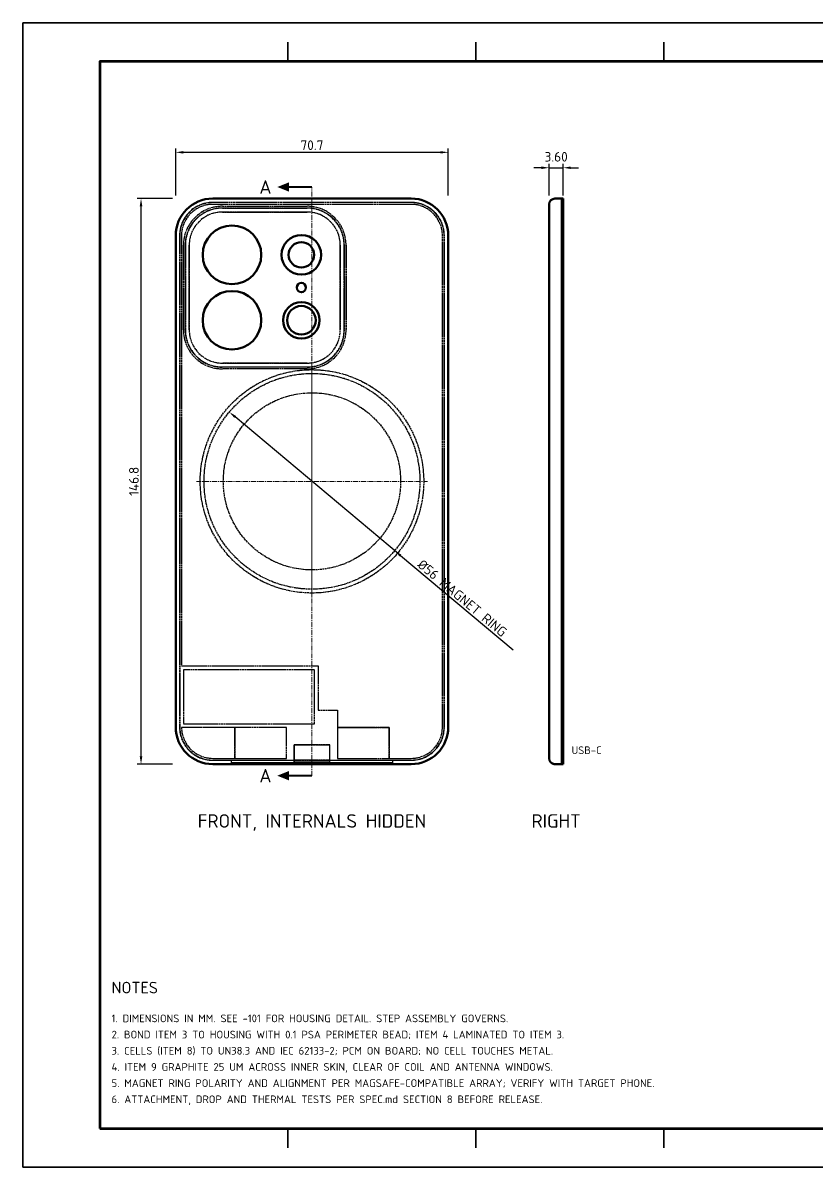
# Model space of a CAD drawing. Header units: millimetres. Extents: x 0 to 420, y 0 to 297.
# Drawn here: x 0 to 205.8, y 0 to 297 of the extents above; entities that cross this region are included whole.
import ezdxf
from ezdxf.enums import TextEntityAlignment as Align

# ---------------------------------------------------------------- set-up
doc = ezdxf.new("R2010")
doc.units = ezdxf.units.MM
doc.header["$LTSCALE"] = 0.4
doc.linetypes.add('CENTER', pattern=[5.08, 3.175, -0.635, 0.635, -0.635])
doc.linetypes.add('DASHED', pattern=[1.524, 1.27, -0.254])
for name, color, linetype, lineweight in [('BORDER', 7, 'CONTINUOUS', 70), ('CENTER', 1, 'CENTER', 18), ('DIM', 4, 'CONTINUOUS', 18), ('HIDDEN', 8, 'DASHED', 25), ('OUTLINE', 7, 'CONTINUOUS', 50), ('SECTION', 7, 'CONTINUOUS', 50), ('TEXT', 7, 'CONTINUOUS', 25), ('TITLE', 7, 'CONTINUOUS', 35)]:
    doc.layers.add(name, color=color, linetype=linetype, lineweight=lineweight)
doc.styles.add('KHENSU', font='isocpeur.ttf')
doc.dimstyles.new('KHENSU', dxfattribs={"dimtxt": 2.5, "dimasz": 2, "dimexe": 1, "dimexo": 0.8, "dimgap": 0.6, "dimtad": 1, "dimdsep": 46, "dimtxsty": 'KHENSU', "dimcen": -1.5, "dimclrd": 4, "dimclre": 4, "dimclrt": 7, "dimazin": 3, "dimtfac": 1, "dimtmove": 2, "dimatfit": 3})

msp = doc.modelspace()

# ---------------------------------------------------------------- linework, layer by layer
at = {"layer": 'BORDER'}
msp.add_lwpolyline([(20, 10), (410, 10), (410, 287), (20, 287)], close=True, dxfattribs=at)
at = {"layer": 'CENTER'}
for p, q in [((75, 101.6), (75, 254.4)), ((75, 148), (75, 208)), ((45, 178), (105, 178))]:
    msp.add_line(p, q, dxfattribs=at)
at = {"layer": 'HIDDEN'}
for p, q in [((100.75, 251.4), (49.25, 251.4)), ((100.75, 251.4), (49.25, 251.4)), ((100.75, 251.4), (49.25, 251.4)), ((100.75, 250.4), (49.25, 250.4)), ((100.75, 250.4), (49.25, 250.4)), ((100.75, 250.35), (49.25, 250.35)), ((100.75, 250.35), (49.25, 250.35)), ((100.75, 249.9), (49.25, 249.9)), ((100.75, 249.9), (49.25, 249.9)), ((51.75, 249.4), (73.75, 249.4)), ((51.75, 249.4), (73.75, 249.4)), ((51.75, 248.95), (73.75, 248.95)), ((51.75, 248.95), (73.75, 248.95)), ((73.75, 248.9), (51.75, 248.9)), ((73.75, 248.9), (51.75, 248.9)), ((51.75, 247.9), (73.75, 247.9)), ((73.75, 247.9), (51.75, 247.9)), ((51.75, 247.9), (73.75, 247.9)), ((51.75, 247.9), (73.75, 247.9)), ((39.65, 241.8), (39.65, 114.2)), ((39.65, 241.8), (39.65, 114.2)), ((40.65, 241.8), (40.65, 114.2)), ((40.65, 241.8), (40.65, 114.2)), ((40.7, 241.8), (40.7, 114.2)), ((40.7, 241.8), (40.7, 114.2)), ((41.15, 241.8), (41.15, 130.1)), ((41.15, 241.8), (41.15, 130.1)), ((108.85, 114.2), (108.85, 241.8)), ((108.85, 114.2), (108.85, 241.8)), ((109.3, 114.2), (109.3, 241.8)), ((109.3, 114.2), (109.3, 241.8)), ((109.35, 114.2), (109.35, 241.8)), ((109.35, 114.2), (109.35, 241.8)), ((110.35, 114.2), (110.35, 241.8)), ((110.35, 114.2), (110.35, 241.8)), ((41.65, 217.3), (41.65, 239.3)), ((41.65, 217.3), (41.65, 239.3)), ((42.1, 217.3), (42.1, 239.3)), ((42.1, 217.3), (42.1, 239.3)), ((42.15, 239.3), (42.15, 217.3)), ((42.15, 239.3), (42.15, 217.3)), ((43.15, 217.3), (43.15, 239.3)), ((43.15, 239.3), (43.15, 217.3)), ((43.15, 217.3), (43.15, 239.3)), ((43.15, 217.3), (43.15, 239.3)), ((82.35, 239.3), (82.35, 217.3)), ((82.35, 217.3), (82.35, 239.3)), ((82.35, 239.3), (82.35, 217.3)), ((82.35, 239.3), (82.35, 217.3)), ((83.35, 217.3), (83.35, 239.3)), ((83.35, 217.3), (83.35, 239.3)), ((83.4, 239.3), (83.4, 217.3)), ((83.4, 239.3), (83.4, 217.3)), ((83.85, 239.3), (83.85, 217.3)), ((83.85, 239.3), (83.85, 217.3)), ((73.75, 208.7), (51.75, 208.7)), ((51.75, 208.7), (73.75, 208.7)), ((73.75, 208.7), (51.75, 208.7)), ((73.75, 208.7), (51.75, 208.7)), ((51.75, 207.7), (73.75, 207.7)), ((51.75, 207.7), (73.75, 207.7)), ((73.75, 207.65), (51.75, 207.65)), ((73.75, 207.65), (51.75, 207.65)), ((73.75, 207.2), (51.75, 207.2)), ((73.75, 207.2), (51.75, 207.2)), ((41.15, 130.1), (76.65, 130.1)), ((41.15, 130.1), (76.65, 130.1)), ((75.65, 129.1), (41.65, 129.1)), ((75.65, 129.1), (41.65, 129.1)), ((41.65, 129.1), (41.65, 115.1)), ((41.65, 129.1), (41.65, 115.1)), ((75.65, 115.1), (75.65, 129.1)), ((75.65, 115.1), (75.65, 129.1)), ((76.65, 130.1), (76.65, 118.6)), ((76.65, 130.1), (76.65, 118.6)), ((76.65, 118.6), (81.6, 118.6)), ((76.65, 118.6), (81.6, 118.6)), ((81.6, 118.6), (81.6, 106.1)), ((81.6, 118.6), (81.6, 114.1)), ((55, 114.1), (41.151, 114.1)), ((68.4, 114.1), (41.151, 114.1)), ((41.65, 115.1), (75.65, 115.1)), ((41.65, 115.1), (75.65, 115.1)), ((55, 106.1), (55, 114.1)), ((55, 114.1), (55, 106.1)), ((68.4, 114.1), (55, 114.1)), ((68.4, 106.1), (68.4, 114.1)), ((68.4, 106.1), (68.4, 114.1)), ((81.6, 114.1), (81.6, 106.1)), ((95, 114.1), (81.6, 114.1)), ((81.6, 114.1), (95, 114.1)), ((95, 106.1), (95, 114.1)), ((95, 114.1), (95, 106.1)), ((70.4, 109.6), (79.6, 109.6)), ((70.4, 109.6), (70.4, 104.824)), ((70.4, 105.02), (70.4, 109.6)), ((79.6, 109.6), (70.4, 109.6)), ((79.6, 104.824), (79.6, 109.6)), ((79.6, 105.02), (79.6, 109.6)), ((49.25, 106.1), (55, 106.1)), ((49.25, 106.1), (68.4, 106.1)), ((49.25, 105.65), (100.75, 105.65)), ((49.25, 105.65), (100.75, 105.65)), ((49.25, 105.6), (100.75, 105.6)), ((49.25, 105.6), (54, 105.6)), ((49.25, 104.6), (100.75, 104.6)), ((49.25, 104.6), (100.75, 104.6)), ((49.25, 104.6), (100.75, 104.6)), ((54, 105.6), (70.4, 105.6)), ((54, 105.6), (54, 104.6)), ((54, 105.6), (54, 104.824)), ((54, 105.6), (54, 104.6)), ((54, 105.6), (54, 104.824)), ((54, 105.6), (70.4, 105.6)), ((54, 105.6), (70.4, 105.6)), ((54, 104.6), (70.4, 104.6)), ((54, 104.6), (70.4, 104.6)), ((55, 106.1), (68.4, 106.1)), ((79.6, 105.6), (70.4, 105.6)), ((70.4, 104.6), (70.4, 105.6)), ((70.4, 105.6), (70.4, 104.6)), ((70.4, 105.6), (70.4, 104.6)), ((70.4, 105.6), (70.4, 104.824)), ((79.6, 105.6), (96, 105.6)), ((79.6, 104.6), (79.6, 105.6)), ((79.6, 104.6), (79.6, 105.6)), ((79.6, 104.824), (79.6, 105.6)), ((79.6, 104.6), (79.6, 105.6)), ((79.6, 105.6), (96, 105.6)), ((79.6, 105.6), (96, 105.6)), ((79.6, 104.6), (96, 104.6)), ((79.6, 104.6), (96, 104.6)), ((81.6, 106.1), (95, 106.1)), ((81.6, 106.1), (100.75, 106.1)), ((95, 106.1), (100.75, 106.1)), ((96, 104.6), (96, 105.6)), ((96, 104.824), (96, 105.6)), ((96, 105.6), (100.75, 105.6)), ((96, 104.6), (96, 105.6)), ((96, 104.824), (96, 105.6))]:
    msp.add_line(p, q, dxfattribs=at)
for centre, radius in [((54.25, 236.8), 7.6), ((72.25, 228.3), 1.2), ((54.25, 219.8), 7.6), ((75, 178), 29), ((75, 178), 29), ((75, 178), 29), ((75, 178), 29), ((75, 178), 28), ((75, 178), 28), ((75, 178), 23), ((75, 178), 23)]:
    msp.add_circle(centre, radius, dxfattribs=at)
for centre, radius, start, end in [((49.25, 241.8), 9.6, 90, 180), ((49.25, 241.8), 9.6, 90, 180), ((49.25, 241.8), 9.6, 90, 180), ((49.25, 241.8), 8.6, 90, 180), ((49.25, 241.8), 8.6, 90, 180), ((49.25, 241.8), 8.55, 90, 180), ((49.25, 241.8), 8.55, 90, 180), ((49.25, 241.8), 8.1, 90, 180), ((49.25, 241.8), 8.1, 90, 180), ((100.75, 241.8), 9.6, 0, 90), ((100.75, 241.8), 9.6, 0, 90), ((100.75, 241.8), 9.6, 0, 90), ((100.75, 241.8), 8.6, 0, 90), ((100.75, 241.8), 8.6, 0, 90), ((100.75, 241.8), 8.55, 0, 90), ((100.75, 241.8), 8.55, 0, 90), ((100.75, 241.8), 8.1, 0, 90), ((100.75, 241.8), 8.1, 0, 90), ((51.75, 239.3), 10.1, 90, 180), ((51.75, 239.3), 10.1, 90, 180), ((51.75, 239.3), 9.65, 90, 180), ((51.75, 239.3), 9.65, 90, 180), ((51.75, 239.3), 9.6, 90, 180), ((51.75, 239.3), 9.6, 90, 180), ((51.75, 239.3), 8.6, 90, 180), ((51.75, 239.3), 8.6, 90, 180), ((51.75, 239.3), 8.6, 90, 180), ((51.75, 239.3), 8.6, 90, 180), ((73.75, 239.3), 10.1, 0, 90), ((73.75, 239.3), 10.1, 0, 90), ((73.75, 239.3), 9.65, 0, 90), ((73.75, 239.3), 9.65, 0, 90), ((73.75, 239.3), 9.6, 0, 90), ((73.75, 239.3), 9.6, 0, 90), ((73.75, 239.3), 8.6, 0, 90), ((73.75, 239.3), 8.6, 0, 90), ((73.75, 239.3), 8.6, 0, 90), ((73.75, 239.3), 8.6, 0, 90), ((51.75, 217.3), 10.1, 180, -90), ((51.75, 217.3), 10.1, 180, -90), ((51.75, 217.3), 9.65, 180, -90), ((51.75, 217.3), 9.65, 180, -90), ((51.75, 217.3), 9.6, 180, -90), ((51.75, 217.3), 9.6, 180, -90), ((51.75, 217.3), 8.6, 180, -90), ((51.75, 217.3), 8.6, 180, -90), ((51.75, 217.3), 8.6, 180, -90), ((51.75, 217.3), 8.6, 180, -90), ((73.75, 217.3), 9.6, -90, 0), ((73.75, 217.3), 9.6, -90, 0), ((73.75, 217.3), 8.6, -90, 0), ((73.75, 217.3), 8.6, -90, 0), ((73.75, 217.3), 9.65, -90, 0), ((73.75, 217.3), 9.65, -90, 0), ((73.75, 217.3), 8.6, -90, 0), ((73.75, 217.3), 8.6, -90, 0), ((73.75, 217.3), 10.1, -90, 0), ((73.75, 217.3), 10.1, -90, 0), ((49.25, 114.2), 9.6, 180, -90), ((49.25, 114.2), 9.6, 180, -90), ((49.25, 114.2), 9.6, 180, -90), ((49.25, 114.2), 8.6, 180, -90), ((49.25, 114.2), 8.6, 180, -90), ((49.25, 114.2), 8.55, 180, -90), ((49.25, 114.2), 8.55, 180, -90), ((49.25, 114.2), 8.1, -179.29263, -90), ((49.25, 114.2), 8.1, -179.29263, -90), ((100.75, 114.2), 9.6, -90, 0), ((100.75, 114.2), 8.6, -90, 0), ((100.75, 114.2), 8.6, -90, 0), ((100.75, 114.2), 8.55, -90, 0), ((100.75, 114.2), 8.55, -90, 0), ((100.75, 114.2), 9.6, -90, 0), ((100.75, 114.2), 9.6, -90, 0), ((100.75, 114.2), 8.1, -90, 0), ((100.75, 114.2), 8.1, -90, 0)]:
    msp.add_arc(centre, radius, start, end, dxfattribs=at)
at = {"layer": 'OUTLINE'}
for p, q in [((100.75, 251.4), (49.25, 251.4)), ((139.85, 251.4), (138.035, 251.4)), ((140.15, 251.4), (139.85, 251.4)), ((39.65, 241.8), (39.65, 114.2)), ((39.65, 241.8), (39.65, 114.2)), ((110.35, 114.2), (110.35, 241.8)), ((110.35, 114.2), (110.35, 241.8)), ((136.55, 114.2), (136.55, 241.8)), ((139.85, 114.2), (139.85, 241.8)), ((139.85, 114.2), (139.85, 241.8)), ((140.15, 114.2), (140.15, 241.8)), ((49.25, 104.6), (54, 104.6)), ((54, 104.824), (70.4, 104.824)), ((54, 104.824), (70.4, 104.824)), ((54, 104.6), (70.4, 104.6)), ((70.4, 105.02), (79.6, 105.02)), ((79.6, 104.6), (70.4, 104.6)), ((79.6, 104.824), (96, 104.824)), ((79.6, 104.824), (96, 104.824)), ((79.6, 104.6), (96, 104.6)), ((96, 104.6), (100.75, 104.6)), ((139.85, 104.6), (138.035, 104.6)), ((139.25, 104.6), (138.035, 104.6)), ((139.25, 104.6), (138.035, 104.6)), ((139.4, 104.6), (139.25, 104.6)), ((139.85, 104.6), (139.4, 104.6)), ((140.15, 104.6), (139.85, 104.6)), ((140.15, 104.6), (139.85, 104.6))]:
    msp.add_line(p, q, dxfattribs=at)
for points in [[(136.55, 249.915), (136.55, 249.737), (136.55, 249.559), (136.55, 249.381), (136.55, 249.203), (136.55, 249.025), (136.55, 248.848), (136.55, 248.67), (136.55, 248.492), (136.55, 248.314), (136.55, 248.136), (136.55, 247.958), (136.55, 247.78), (136.55, 247.602), (136.55, 247.424), (136.55, 247.246), (136.55, 247.069), (136.55, 246.891), (136.55, 246.713), (136.55, 246.535), (136.55, 246.357), (136.55, 246.179), (136.55, 246.001), (136.55, 245.823), (136.55, 245.645), (136.55, 245.467), (136.55, 245.29), (136.55, 245.112), (136.55, 244.934), (136.55, 244.756), (136.55, 244.578), (136.55, 244.4)], [(136.55, 241.8), (136.55, 242.062), (136.55, 242.324), (136.55, 242.585), (136.55, 242.847), (136.55, 243.109), (136.55, 243.371), (136.55, 243.632), (136.55, 243.894), (136.55, 244.156), (136.55, 244.418), (136.55, 244.68), (136.55, 244.941), (136.55, 245.203), (136.55, 245.465), (136.55, 245.727), (136.55, 245.988), (136.55, 246.25), (136.55, 246.512), (136.55, 246.774), (136.55, 247.035), (136.55, 247.297), (136.55, 247.559), (136.55, 247.821), (136.55, 248.083), (136.55, 248.344), (136.55, 248.606), (136.55, 248.868), (136.55, 249.13), (136.55, 249.391), (136.55, 249.653), (136.55, 249.915)], [(139.85, 241.8), (139.85, 242.11), (139.85, 242.419), (139.85, 242.729), (139.85, 243.039), (139.85, 243.348), (139.85, 243.658), (139.85, 243.968), (139.85, 244.277), (139.85, 244.587), (139.85, 244.897), (139.85, 245.206), (139.85, 245.516), (139.85, 245.826), (139.85, 246.135), (139.85, 246.445), (139.85, 246.755), (139.85, 247.065), (139.85, 247.374), (139.85, 247.684), (139.85, 247.994), (139.85, 248.303), (139.85, 248.613), (139.85, 248.923), (139.85, 249.232), (139.85, 249.542), (139.85, 249.852), (139.85, 250.161), (139.85, 250.471), (139.85, 250.781), (139.85, 251.09), (139.85, 251.4)], [(139.85, 241.8), (139.85, 242.11), (139.85, 242.419), (139.85, 242.729), (139.85, 243.039), (139.85, 243.348), (139.85, 243.658), (139.85, 243.968), (139.85, 244.277), (139.85, 244.587), (139.85, 244.897), (139.85, 245.206), (139.85, 245.516), (139.85, 245.826), (139.85, 246.135), (139.85, 246.445), (139.85, 246.755), (139.85, 247.065), (139.85, 247.374), (139.85, 247.684), (139.85, 247.994), (139.85, 248.303), (139.85, 248.613), (139.85, 248.923), (139.85, 249.232), (139.85, 249.542), (139.85, 249.852), (139.85, 250.161), (139.85, 250.471), (139.85, 250.781), (139.85, 251.09), (139.85, 251.4)], [(140.15, 241.8), (140.15, 242.11), (140.15, 242.419), (140.15, 242.729), (140.15, 243.039), (140.15, 243.348), (140.15, 243.658), (140.15, 243.968), (140.15, 244.277), (140.15, 244.587), (140.15, 244.897), (140.15, 245.206), (140.15, 245.516), (140.15, 245.826), (140.15, 246.135), (140.15, 246.445), (140.15, 246.755), (140.15, 247.065), (140.15, 247.374), (140.15, 247.684), (140.15, 247.994), (140.15, 248.303), (140.15, 248.613), (140.15, 248.923), (140.15, 249.232), (140.15, 249.542), (140.15, 249.852), (140.15, 250.161), (140.15, 250.471), (140.15, 250.781), (140.15, 251.09), (140.15, 251.4)], [(136.55, 106.085), (136.55, 106.347), (136.55, 106.609), (136.55, 106.87), (136.55, 107.132), (136.55, 107.394), (136.55, 107.656), (136.55, 107.917), (136.55, 108.179), (136.55, 108.441), (136.55, 108.703), (136.55, 108.965), (136.55, 109.226), (136.55, 109.488), (136.55, 109.75), (136.55, 110.012), (136.55, 110.273), (136.55, 110.535), (136.55, 110.797), (136.55, 111.059), (136.55, 111.32), (136.55, 111.582), (136.55, 111.844), (136.55, 112.106), (136.55, 112.368), (136.55, 112.629), (136.55, 112.891), (136.55, 113.153), (136.55, 113.415), (136.55, 113.676), (136.55, 113.938), (136.55, 114.2)], [(139.85, 104.6), (139.85, 104.91), (139.85, 105.219), (139.85, 105.529), (139.85, 105.839), (139.85, 106.148), (139.85, 106.458), (139.85, 106.768), (139.85, 107.077), (139.85, 107.387), (139.85, 107.697), (139.85, 108.006), (139.85, 108.316), (139.85, 108.626), (139.85, 108.935), (139.85, 109.245), (139.85, 109.555), (139.85, 109.865), (139.85, 110.174), (139.85, 110.484), (139.85, 110.794), (139.85, 111.103), (139.85, 111.413), (139.85, 111.723), (139.85, 112.032), (139.85, 112.342), (139.85, 112.652), (139.85, 112.961), (139.85, 113.271), (139.85, 113.581), (139.85, 113.89), (139.85, 114.2)], [(139.85, 104.6), (139.85, 104.91), (139.85, 105.219), (139.85, 105.529), (139.85, 105.839), (139.85, 106.148), (139.85, 106.458), (139.85, 106.768), (139.85, 107.077), (139.85, 107.387), (139.85, 107.697), (139.85, 108.006), (139.85, 108.316), (139.85, 108.626), (139.85, 108.935), (139.85, 109.245), (139.85, 109.555), (139.85, 109.865), (139.85, 110.174), (139.85, 110.484), (139.85, 110.794), (139.85, 111.103), (139.85, 111.413), (139.85, 111.723), (139.85, 112.032), (139.85, 112.342), (139.85, 112.652), (139.85, 112.961), (139.85, 113.271), (139.85, 113.581), (139.85, 113.89), (139.85, 114.2)], [(140.15, 104.6), (140.15, 104.91), (140.15, 105.219), (140.15, 105.529), (140.15, 105.839), (140.15, 106.148), (140.15, 106.458), (140.15, 106.768), (140.15, 107.077), (140.15, 107.387), (140.15, 107.697), (140.15, 108.006), (140.15, 108.316), (140.15, 108.626), (140.15, 108.935), (140.15, 109.245), (140.15, 109.555), (140.15, 109.865), (140.15, 110.174), (140.15, 110.484), (140.15, 110.794), (140.15, 111.103), (140.15, 111.413), (140.15, 111.723), (140.15, 112.032), (140.15, 112.342), (140.15, 112.652), (140.15, 112.961), (140.15, 113.271), (140.15, 113.581), (140.15, 113.89), (140.15, 114.2)], [(54, 104.824), (54, 104.817), (54, 104.81), (54, 104.803), (54, 104.795), (54, 104.788), (54, 104.781), (54, 104.774), (54, 104.767), (54, 104.759), (54, 104.752), (54, 104.745), (54, 104.738), (54, 104.73), (54, 104.723), (54, 104.716), (54, 104.709), (54, 104.701), (54, 104.694), (54, 104.687), (54, 104.68), (54, 104.672), (54, 104.665), (54, 104.658), (54, 104.651), (54, 104.643), (54, 104.636), (54, 104.629), (54, 104.622), (54, 104.614), (54, 104.607), (54, 104.6)], [(54, 104.824), (54, 104.817), (54, 104.81), (54, 104.803), (54, 104.795), (54, 104.788), (54, 104.781), (54, 104.774), (54, 104.767), (54, 104.759), (54, 104.752), (54, 104.745), (54, 104.738), (54, 104.73), (54, 104.723), (54, 104.716), (54, 104.709), (54, 104.701), (54, 104.694), (54, 104.687), (54, 104.68), (54, 104.672), (54, 104.665), (54, 104.658), (54, 104.651), (54, 104.643), (54, 104.636), (54, 104.629), (54, 104.622), (54, 104.614), (54, 104.607), (54, 104.6)], [(70.4, 105.02), (70.4, 105.014), (70.4, 105.007), (70.4, 105.001), (70.4, 104.995), (70.4, 104.989), (70.4, 104.982), (70.4, 104.976), (70.4, 104.97), (70.4, 104.963), (70.4, 104.957), (70.4, 104.951), (70.4, 104.944), (70.4, 104.938), (70.4, 104.932), (70.4, 104.925), (70.4, 104.919), (70.4, 104.913), (70.4, 104.906), (70.4, 104.9), (70.4, 104.894), (70.4, 104.888), (70.4, 104.881), (70.4, 104.875), (70.4, 104.869), (70.4, 104.862), (70.4, 104.856), (70.4, 104.85), (70.4, 104.843), (70.4, 104.837), (70.4, 104.831), (70.4, 104.824)], [(70.4, 104.824), (70.4, 104.817), (70.4, 104.81), (70.4, 104.803), (70.4, 104.795), (70.4, 104.788), (70.4, 104.781), (70.4, 104.774), (70.4, 104.767), (70.4, 104.759), (70.4, 104.752), (70.4, 104.745), (70.4, 104.738), (70.4, 104.73), (70.4, 104.723), (70.4, 104.716), (70.4, 104.709), (70.4, 104.701), (70.4, 104.694), (70.4, 104.687), (70.4, 104.68), (70.4, 104.672), (70.4, 104.665), (70.4, 104.658), (70.4, 104.651), (70.4, 104.643), (70.4, 104.636), (70.4, 104.629), (70.4, 104.622), (70.4, 104.614), (70.4, 104.607), (70.4, 104.6)], [(79.6, 105.02), (79.6, 105.014), (79.6, 105.007), (79.6, 105.001), (79.6, 104.995), (79.6, 104.989), (79.6, 104.982), (79.6, 104.976), (79.6, 104.97), (79.6, 104.963), (79.6, 104.957), (79.6, 104.951), (79.6, 104.944), (79.6, 104.938), (79.6, 104.932), (79.6, 104.925), (79.6, 104.919), (79.6, 104.913), (79.6, 104.906), (79.6, 104.9), (79.6, 104.894), (79.6, 104.888), (79.6, 104.881), (79.6, 104.875), (79.6, 104.869), (79.6, 104.862), (79.6, 104.856), (79.6, 104.85), (79.6, 104.843), (79.6, 104.837), (79.6, 104.831), (79.6, 104.824)], [(79.6, 104.824), (79.6, 104.817), (79.6, 104.81), (79.6, 104.803), (79.6, 104.795), (79.6, 104.788), (79.6, 104.781), (79.6, 104.774), (79.6, 104.767), (79.6, 104.759), (79.6, 104.752), (79.6, 104.745), (79.6, 104.738), (79.6, 104.73), (79.6, 104.723), (79.6, 104.716), (79.6, 104.709), (79.6, 104.701), (79.6, 104.694), (79.6, 104.687), (79.6, 104.68), (79.6, 104.672), (79.6, 104.665), (79.6, 104.658), (79.6, 104.651), (79.6, 104.643), (79.6, 104.636), (79.6, 104.629), (79.6, 104.622), (79.6, 104.614), (79.6, 104.607), (79.6, 104.6)], [(96, 104.824), (96, 104.817), (96, 104.81), (96, 104.803), (96, 104.795), (96, 104.788), (96, 104.781), (96, 104.774), (96, 104.767), (96, 104.759), (96, 104.752), (96, 104.745), (96, 104.738), (96, 104.73), (96, 104.723), (96, 104.716), (96, 104.709), (96, 104.701), (96, 104.694), (96, 104.687), (96, 104.68), (96, 104.672), (96, 104.665), (96, 104.658), (96, 104.651), (96, 104.643), (96, 104.636), (96, 104.629), (96, 104.622), (96, 104.614), (96, 104.607), (96, 104.6)], [(96, 104.824), (96, 104.817), (96, 104.81), (96, 104.803), (96, 104.795), (96, 104.788), (96, 104.781), (96, 104.774), (96, 104.767), (96, 104.759), (96, 104.752), (96, 104.745), (96, 104.738), (96, 104.73), (96, 104.723), (96, 104.716), (96, 104.709), (96, 104.701), (96, 104.694), (96, 104.687), (96, 104.68), (96, 104.672), (96, 104.665), (96, 104.658), (96, 104.651), (96, 104.643), (96, 104.636), (96, 104.629), (96, 104.622), (96, 104.614), (96, 104.607), (96, 104.6)]]:
    msp.add_lwpolyline(points, dxfattribs=at)
for centre, radius in [((54.25, 236.8), 7.6), ((72.25, 236.8), 5.132), ((72.25, 236.8), 3.303), ((72.25, 228.3), 1.2), ((54.25, 219.8), 7.6), ((72.25, 219.8), 4.739), ((72.25, 219.8), 3.714)]:
    msp.add_circle(centre, radius, dxfattribs=at)
for centre, radius, start, end in [((49.25, 241.8), 9.6, 90, 180), ((100.75, 241.8), 9.6, 0, 90), ((138.035, 249.915), 1.485, 90, 180), ((138.035, 249.915), 1.485, 90, 180), ((49.25, 114.2), 9.6, 180, -90), ((100.75, 114.2), 9.6, -90, 0), ((138.035, 106.085), 1.485, 180, -90), ((138.035, 106.085), 1.485, -121.91223, -90)]:
    msp.add_arc(centre, radius, start, end, dxfattribs=at)
at = {"layer": 'SECTION', "const_width": 0.5}
for points in [[(75, 254.4), (69, 254.4)], [(75, 101.6), (69, 101.6)]]:
    msp.add_lwpolyline(points, dxfattribs=at)
at = {"layer": 'SECTION'}
for points in [[(69, 255.6), (66, 254.4), (69, 253.2)], [(69, 102.8), (66, 101.6), (69, 100.4)]]:
    msp.add_solid(points, dxfattribs=at)
at = {"layer": 'TITLE'}
for p, q in [((68.75, 287), (68.75, 292)), ((117.5, 287), (117.5, 292)), ((166.25, 287), (166.25, 292)), ((68.75, 10), (68.75, 5)), ((117.5, 10), (117.5, 5)), ((166.25, 10), (166.25, 5))]:
    msp.add_line(p, q, dxfattribs=at)
msp.add_lwpolyline([(0, 0), (420, 0), (420, 297), (0, 297)], close=True, dxfattribs=at)

# ---------------------------------------------------------------- texts
at = {"layer": 'TEXT', "style": 'KHENSU'}
for p in [(64.5, 254.4), (64.5, 101.6)]:
    msp.add_text('A', height=3.5, dxfattribs=at).set_placement(p, align=Align.MIDDLE_RIGHT)
for s, height, p in [('USB-C', 2, (142.35, 106.6)), ('NOTES', 3, (23, 44.2)), ('1. DIMENSIONS IN MM. SEE -101 FOR HOUSING DETAIL. STEP ASSEMBLY GOVERNS.', 2, (23, 37)), ('2. BOND ITEM 3 TO HOUSING WITH 0.1 PSA PERIMETER BEAD; ITEM 4 LAMINATED TO ITEM 3.', 2, (23, 32.8)), ('3. CELLS (ITEM 8) TO UN38.3 AND IEC 62133-2; PCM ON BOARD; NO CELL TOUCHES METAL.', 2, (23, 28.6)), ('4. ITEM 9 GRAPHITE 25 UM ACROSS INNER SKIN, CLEAR OF COIL AND ANTENNA WINDOWS.', 2, (23, 24.4)), ('5. MAGNET RING POLARITY AND ALIGNMENT PER MAGSAFE-COMPATIBLE ARRAY; VERIFY WITH TARGET PHONE.', 2, (23, 20.2)), ('6. ATTACHMENT, DROP AND THERMAL TESTS PER SPEC.md SECTION 8 BEFORE RELEASE.', 2, (23, 16))]:
    msp.add_text(s, height=height, dxfattribs=at).set_placement(p, align=Align.BOTTOM_LEFT)
for s, p in [('FRONT, INTERNALS HIDDEN', (75, 91.6)), ('RIGHT', (138.35, 91.6))]:
    msp.add_text(s, height=3.5, dxfattribs=at).set_placement(p, align=Align.TOP_CENTER)

# ---------------------------------------------------------------- dimensions: what is measured, and where the dimension line sits
at = {"layer": 'DIM'}
msp.add_linear_dim(base=(39.65, 263.4), p1=(39.65, 251.4), p2=(110.35, 251.4), dimstyle='KHENSU', override={"dimlfac": 1}, dxfattribs=at).render()
msp.add_linear_dim(base=(136.55, 259.4), p1=(136.55, 251.4), p2=(140.15, 251.4), text='3.60', dimstyle='KHENSU', override={"dimlfac": 1}, dxfattribs=at).render()
msp.add_linear_dim(base=(30.65, 104.6), p1=(39.65, 104.6), p2=(39.65, 251.4), angle=90, dimstyle='KHENSU', override={"dimlfac": 1}, dxfattribs=at).render()
msp.add_diameter_dim_2p(p1=(53.551, 195.998), p2=(96.449, 160.002), text='<> MAGNET RING', dimstyle='KHENSU', override={"dimlfac": 1}, dxfattribs=at).render()

doc.saveas('drawing.dxf')
